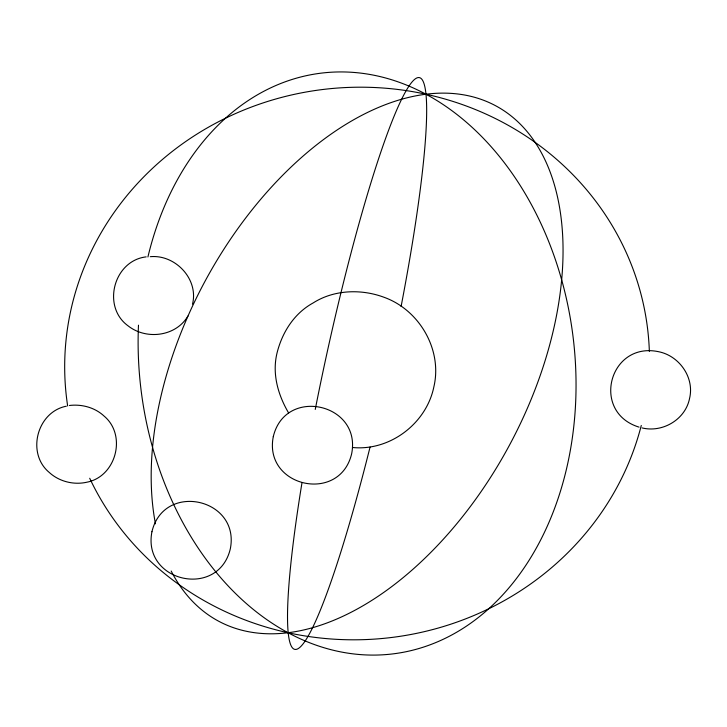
<?xml version="1.0" encoding="UTF-8"?>
<svg xmlns="http://www.w3.org/2000/svg" width="727" height="727" viewBox="0 0 727 727"><rect width="100%" height="100%" fill="white"/><g stroke="black" fill="none" stroke-linecap="round" stroke-linejoin="round"><path stroke-width="1.09" d="M192.51 304.14C198.834 279.132 175.325 254.323 150.298 256.686M187.939 316.063C175.852 336.619 146.227 340.191 128.079 325.85C101.526 306.63 113.739 260.611 146.163 256.867M66.339 406.202C37.059 411.855 26.199 453.175 49.145 472.35C59.087 481.538 73.709 485.218 86.876 482.21C116.156 476.567 127.025 435.246 104.079 416.071C94.892 407.502 81.824 403.994 69.456 405.475M352.431 447.487C389.799 451.294 426.367 423.577 433.855 386.9C442.634 349.832 419.406 309.784 383.783 297.189C361.046 288.773 333.92 289.709 313.21 302.905C294.235 313.292 282.312 332.13 277.096 352.731C271.898 373.66 277.959 394.797 288.601 412.936M642.041 427.912C662.588 432.965 685.488 419.515 689.578 398.369C694.63 377.586 679.327 355.866 658.744 351.741C609.271 341.072 590.433 412.164 639.051 427.131M315.245 409.446A292.572 31.643 -77.7 0 1 411.827 82.233A292.572 31.643 -77.7 0 1 401.095 306.485M370.061 447.06A292.572 31.643 -77.7 0 1 297.816 648.802A292.572 31.643 -77.7 0 1 301.987 482.728M147.917 256.976A292.572 217.627 82.9 0 1 505.256 163.92A292.572 217.627 82.9 0 1 439.272 641.078A292.572 217.627 82.9 0 1 138.484 325.169M155.46 523.858A292.572 172.881 -61.7 0 1 405.911 98.081A292.572 172.881 -61.7 0 1 516.815 430.957A292.572 172.881 -61.7 0 1 171.181 571.031M641.278 425.459A292.572 276.133 -5.8 0 1 383.22 638.397A292.572 276.133 -5.8 0 1 89.703 478.266M67.647 405.939A292.572 276.133 -5.8 0 1 331.585 88.549A292.572 276.133 -5.8 0 1 649.356 351.414M151.943 531.719C141.956 582.073 218.4 599.212 230.323 548.803C240.319 498.449 163.866 481.31 151.943 531.719M273.288 436.645C263.292 486.999 339.736 504.138 351.659 453.73C361.655 403.367 285.211 386.237 273.288 436.645"/></g></svg>
